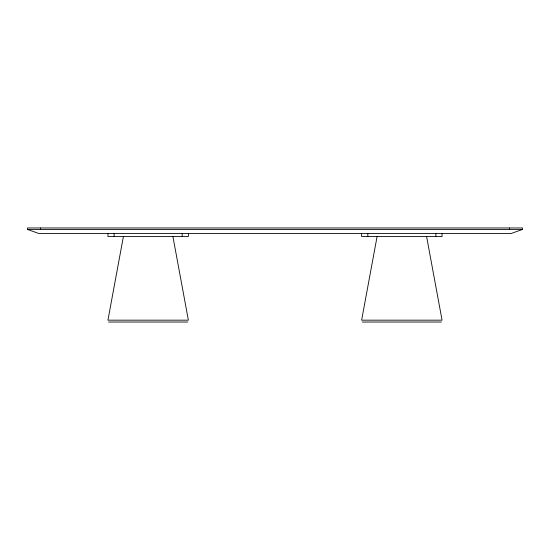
<?xml version="1.0" encoding="UTF-8"?>
<svg xmlns="http://www.w3.org/2000/svg" width="550" height="550" viewBox="0 0 550 550"><rect width="100%" height="100%" fill="white"/><g stroke="black" fill="none" stroke-linecap="round" stroke-linejoin="round"><path stroke-width="0.82" d="M123.406 236.514L107.938 320.169L188.375 320.169L172.906 236.514M377.094 236.514L361.625 320.169L442.062 320.169L426.594 236.514M522.5 229.446L511.383 233.42L38.617 233.42L27.5 229.446L27.5 227.975L522.5 227.975L522.5 229.446L27.5 229.446M108.556 322.025L187.756 322.025M362.244 322.025L441.444 322.025M509.506 227.975L509.506 229.446M442.062 233.42L442.062 236.514L361.625 236.514L361.625 233.42M435.875 233.42L435.875 236.514M367.812 233.42L367.812 236.514M188.375 233.42L188.375 236.514L107.938 236.514L107.938 233.42M182.188 233.42L182.188 236.514M114.125 233.42L114.125 236.514M40.494 227.975L40.494 229.446"/></g></svg>
